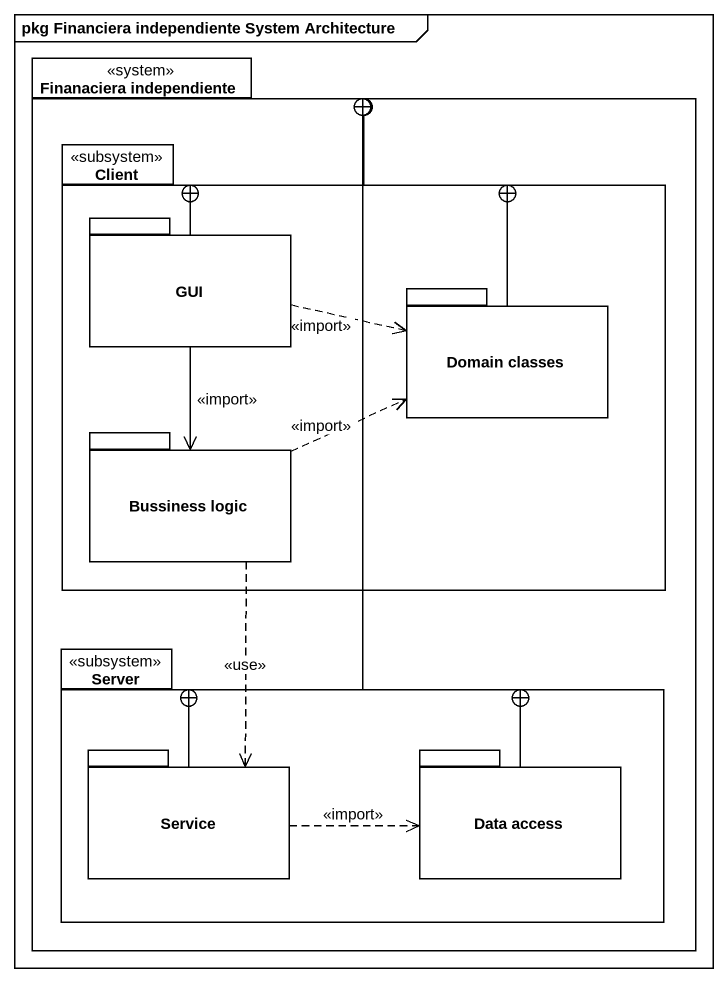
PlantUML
@startuml
mainframe pkg Financiera independiente System Architecture
package "Finanaciera independiente" as Finanaciera_independiente <<system>> {
  package Client <<subsystem>> {
    package GUI {
    }
    package "Domain classes" as Domain_classes {
    }
    package "Bussiness logic" as Bussiness_logic {
    }
  }
  package Server <<subsystem>> {
    package Service {
    }
    package "Data access" as Data_access {
    }
  }
}
Client --+ Finanaciera_independiente
GUI -right-+ Client
GUI .right.> Domain_classes : <<import>>
GUI ..> Bussiness_logic : <<import>>
Domain_classes -left-+ Client
Bussiness_logic -up-+ Client
Bussiness_logic .right.> Domain_classes : <<import>>
Bussiness_logic ..> Service : <<use>>
Server -up-+ Finanaciera_independiente
Service -right-+ Server
Service .right.> Data_access : <<import>>
Data_access -left-+ Server
@enduml
